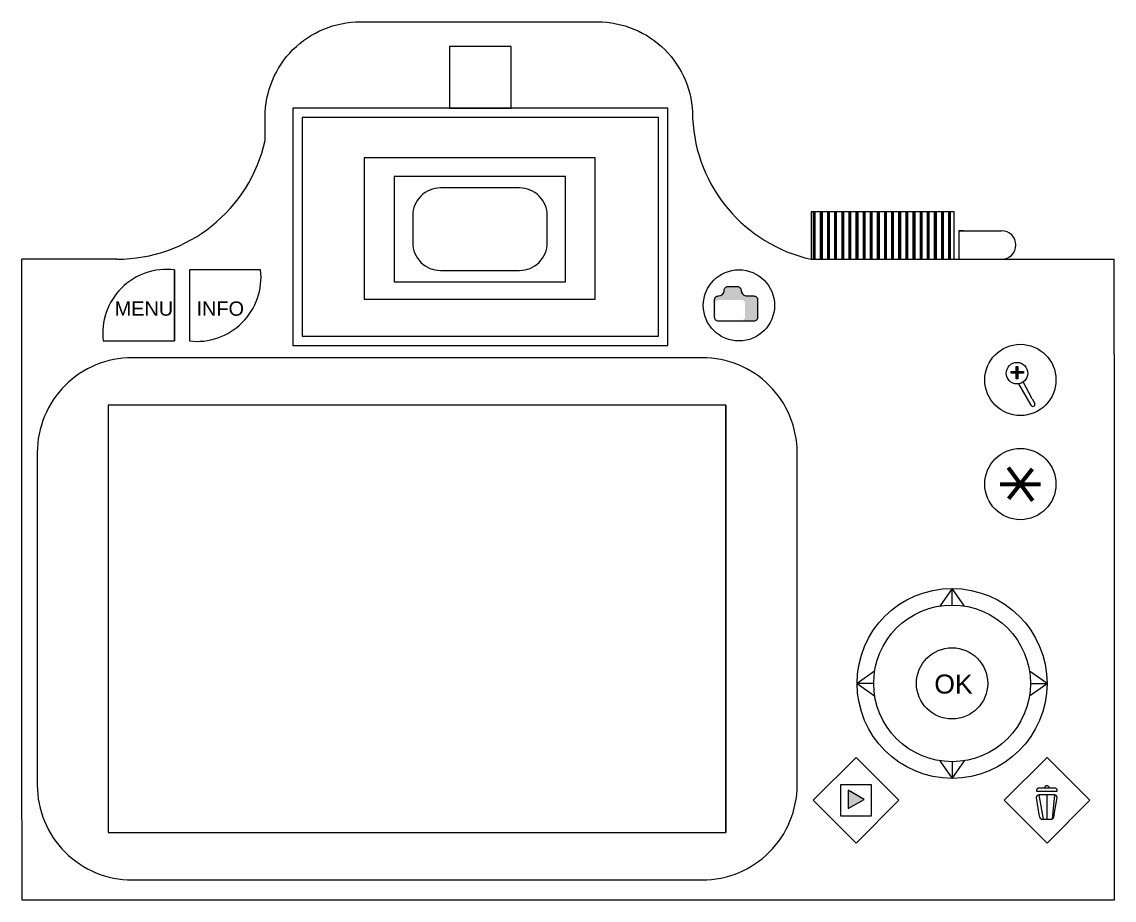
# Model space of a CAD drawing. Header units: millimetres. Extents: x 0.6 to 33.7, y 1.5 to 10.4.
# Drawn here: x 2.127 to 3.277, y 2.429 to 3.354 of the extents above; entities that cross this region are included whole.
import ezdxf

# ---------------------------------------------------------------- set-up
doc = ezdxf.new("R2010")
doc.units = ezdxf.units.MM
doc.header["$MEASUREMENT"] = 0
for name, color, linetype in [('butoane', 222, 'Continuous'), ('camera', 11, 'Continuous'), ('ECRAN DIGITAL', 143, 'Continuous'), ('PROTECȚIE VIZOR', 233, 'Continuous'), ('SELECTOR DE MODURI', 223, 'Continuous'), ('SELECTOR MULTIPLU', 200, 'Continuous'), ('SENZOR', 214, 'Continuous'), ('VIZOR', 151, 'Continuous')]:
    doc.layers.add(name, color=color, linetype=linetype)
doc.styles.get("Standard").update_dxf_attribs({"font": 'arial.ttf'})

msp = doc.modelspace()

# ---------------------------------------------------------------- hatches: boundary and pattern name
at = {"layer": 'butoane', "true_color": 0x642165}
h = msp.add_hatch(color=219, dxfattribs=at)
h.dxf.hatch_style = 1
h.paths.add_polyline_path([(3.0139, 2.5346), (2.9971, 2.5443), (2.9971, 2.5249)])
at = {"layer": 'camera'}
h = msp.add_hatch(color=256, dxfattribs=at)
h.dxf.hatch_style = 1
h.paths.add_polyline_path([(2.8844, 3.0707, 0.418329), (2.8805, 3.0747), (2.8706, 3.0747, 0.414214), (2.8667, 3.0707), (2.8667, 3.0697, -0.351002), (2.8606, 3.0648, 0.414214), (2.8566, 3.0609), (2.8566, 3.0422, 0.414214), (2.8606, 3.0383), (2.8979, 3.0383, 0.414214), (2.9019, 3.0422), (2.9019, 3.0609, 0.414214), (2.8979, 3.0648), (2.8893, 3.0648, -0.33784)])
h.paths.add_polyline_path([(2.8848, 3.0607, -0.414214), (2.8887, 3.0568), (2.8887, 3.043, -0.414214), (2.8848, 3.0391), (2.8612, 3.0391, -0.414214), (2.8573, 3.043), (2.8573, 3.0568, -0.414214), (2.8612, 3.0607)], flags=16)
at = {"layer": 'camera', "true_color": 0x642165}
h = msp.add_hatch(color=219, dxfattribs=at)
h.dxf.hatch_style = 1
h.paths.add_polyline_path([(3.1741, 2.9853), (3.1759, 2.9853), (3.1759, 2.9907), (3.1741, 2.9907)])
h.paths.add_polyline_path([(3.1759, 2.9853), (3.1741, 2.9853), (3.1741, 2.9836), (3.1759, 2.9836)])
h.paths.add_polyline_path([(3.1687, 2.9853), (3.1687, 2.9836), (3.1741, 2.9836), (3.1741, 2.9853)])
h.paths.add_polyline_path([(3.1817, 2.9836), (3.1817, 2.9853), (3.1759, 2.9853), (3.1759, 2.9836)])
h.paths.add_polyline_path([(3.1741, 2.9777), (3.1759, 2.9777), (3.1759, 2.9836), (3.1741, 2.9836)])
at = {"layer": 'SELECTOR DE MODURI'}
h = msp.add_hatch(dxfattribs=at)
h.set_pattern_fill('PLAST', color=256, scale=0.03, angle=90)
h.set_pattern_definition([(90, (1.492592, 0.311935), (-0.0075, 5e-19), []), (90, (1.4916545, 0.311935), (-0.0075, 5e-19), []), (90, (1.490717, 0.311935), (-0.0075, 5e-19), [])])
h.paths.add_polyline_path([(2.9582, 3.1535), (2.9582, 3.1035), (3.1088, 3.1035), (3.1088, 3.1535)])

# ---------------------------------------------------------------- linework, layer by layer
at = {"color": 0, "lineweight": 100, "ltscale": 2}
msp.add_line((3.1658, 2.8842), (3.1912, 2.8493), dxfattribs=at)
at = {"layer": 'butoane'}
for p, q in [((3.1188, 3.1335), (3.1138, 3.1335)), ((3.1911, 2.9564), (3.1937, 2.9517)), ((3.1066, 2.7568), (3.0936, 2.7382)), ((3.1978, 2.5393), (3.2024, 2.5137)), ((3.2062, 2.5393), (3.2062, 2.5221)), ((3.2146, 2.5393), (3.2121, 2.5137)), ((3.2062, 2.5221), (3.2062, 2.5137))]:
    msp.add_line(p, q, dxfattribs=at)
at = {"layer": 'butoane', "color": 0, "lineweight": 106, "ltscale": 2}
for p, q in [((3.191, 2.8824), (3.166, 2.851)), ((3.1572, 2.8667), (3.1998, 2.8667))]:
    msp.add_line(p, q, dxfattribs=at)
at = {"layer": 'butoane'}
for points in [[(2.2128, 3.0174), (2.2878, 3.0174), (2.2878, 3.0924, 0.483442)], [(2.3786, 3.0924), (2.3036, 3.0924), (2.3036, 3.0174, 0.483442)], [(3.1953, 2.5368), (3.1981, 2.5187, 0.15527), (3.2003, 2.5137), (3.2121, 2.5137, 0.185427), (3.2141, 2.5187), (3.2171, 2.5368, 0.414214), (3.2146, 2.5393), (3.1978, 2.5393, 0.414214)]]:
    msp.add_lwpolyline(points, format="xyb", close=True, dxfattribs=at)
for points in [[(3.1741, 2.9907), (3.1759, 2.9907), (3.1759, 2.9777), (3.1741, 2.9777)], [(3.1687, 2.9836), (3.1687, 2.9853), (3.1817, 2.9853), (3.1817, 2.9836)], [(2.9604, 2.5337), (3.0055, 2.4886), (3.0506, 2.5337), (3.0055, 2.5788)], [(3.1615, 2.5337), (3.2066, 2.4886), (3.2517, 2.5337), (3.2066, 2.5788)], [(3.0219, 2.5173), (3.0219, 2.5501), (2.9891, 2.5501), (2.9891, 2.5173)], [(3.0139, 2.5346), (2.9971, 2.5443), (2.9971, 2.5249)]]:
    msp.add_lwpolyline(points, close=True, dxfattribs=at)
for points in [[(3.1766, 2.9724), (3.1896, 2.9498, 1), (3.1937, 2.9517)], [(3.2174, 2.5432), (3.2174, 2.544, 0.414214), (3.2149, 2.5465), (3.1981, 2.5465, 0.414214), (3.1956, 2.544), (3.1956, 2.5432), (3.2174, 2.5432)]]:
    msp.add_lwpolyline(points, format="xyb", dxfattribs=at)
msp.add_lwpolyline([(3.1911, 2.9564), (3.1814, 2.9743)], dxfattribs=at)
for centre, radius in [((2.8822, 3.0549), 0.0375), ((3.1785, 2.9764), 0.0375), ((3.1749, 2.9835), 0.0113), ((3.1785, 2.8667), 0.0375), ((3.1066, 2.6568), 0.0375), ((3.1066, 2.6568), 0.0375)]:
    msp.add_circle(centre, radius, dxfattribs=at)
msp.add_arc((3.2065, 2.5465), 0.0025, 360, 180, dxfattribs=at)
at = {"layer": 'camera'}
for p, q in [((2.2272, 3.1035), (2.1272, 3.1035)), ((3.2772, 3.0035), (3.2772, 3.1035))]:
    msp.add_line(p, q, dxfattribs=at)
for points in [[(2.2272, 3.1035), (2.2272, 3.1035, 0.351002), (2.3834, 3.2285), (2.3834, 3.2535, -0.414214), (2.4834, 3.3535), (2.7334, 3.3535, -0.414214), (2.8334, 3.2535), (2.8334, 3.2519, 0.33748), (2.9582, 3.1035), (3.2772, 3.1035)], [(2.2272, 3.1035), (2.2272, 3.1035, 0.351002), (2.3834, 3.2285), (2.3834, 3.2535, -0.414214), (2.4834, 3.3535), (2.7334, 3.3535, -0.414214), (2.8334, 3.2535), (2.8334, 3.2519, 0.33748), (2.9582, 3.1035), (3.1772, 3.1035)], [(2.8332, 3.2596), (2.8332, 3.2596, 0.000974), (2.8332, 3.259, 0.000974)], [(3.1772, 3.1035), (3.1772, 3.1035, 1)], [(2.8606, 3.0648), (2.8606, 3.0648, 0.351002), (2.8667, 3.0697), (2.8667, 3.0707, -0.414214), (2.8706, 3.0747), (2.8805, 3.0747, -0.414214), (2.8844, 3.0707), (2.8844, 3.0707, 0.33748), (2.8893, 3.0648), (2.8979, 3.0648, -0.414214), (2.9019, 3.0609), (2.9019, 3.0422, -0.414214), (2.8979, 3.0383), (2.8606, 3.0383, -0.414214), (2.8566, 3.0422), (2.8566, 3.0609, -0.414214), (2.8606, 3.0648), (2.8607, 3.0648)], [(2.1275, 2.4285, 0.007721), (2.1272, 2.5285), (2.1272, 2.978)]]:
    msp.add_lwpolyline(points, format="xyb", dxfattribs=at)
for points in [[(2.4225, 3.0226), (2.7975, 3.0226), (2.7975, 3.2526), (2.4225, 3.2526)], [(2.4878, 3.0613), (2.731, 3.0613), (2.731, 3.2104), (2.4878, 3.2104)], [(2.5193, 3.0798), (2.6997, 3.0798), (2.6997, 3.1905), (2.5193, 3.1905)], [(2.2878, 3.0924), (2.2878, 3.0924), (2.2878, 3.0174), (2.2878, 3.0174)], [(2.8683, 2.9498), (2.8683, 2.9498), (2.8683, 2.4998), (2.8683, 2.4998)]]:
    msp.add_lwpolyline(points, close=True, dxfattribs=at)
for points in [[(2.1272, 2.5787), (2.1272, 3.1035)], [(3.2772, 3.0035), (3.2772, 2.4285)], [(2.2605, 2.4285), (2.1275, 2.4285)], [(3.1507, 2.4285), (2.2605, 2.4285)], [(3.2772, 2.4285), (2.3353, 2.4285)]]:
    msp.add_lwpolyline(points, dxfattribs=at)
msp.add_lwpolyline([(2.2435, 2.4498), (2.8435, 2.4498, 0.414214), (2.9435, 2.5498), (2.9435, 2.8998, 0.414214), (2.8435, 2.9998), (2.2435, 2.9998, 0.414214), (2.1435, 2.8998), (2.1435, 2.5498, 0.414214)], format="xyb", close=True, dxfattribs=at)
at = {"layer": 'ECRAN DIGITAL'}
msp.add_lwpolyline([(2.2183, 2.4998), (2.8683, 2.4998), (2.8683, 2.9498), (2.2183, 2.9498)], close=True, dxfattribs=at)
at = {"layer": 'PROTECȚIE VIZOR'}
for p, q in [((2.8075, 3.2626), (2.4125, 3.2626)), ((2.4125, 3.2626), (2.4125, 3.0126)), ((2.8075, 3.0126), (2.8075, 3.2626)), ((2.7975, 3.2526), (2.4225, 3.2526)), ((2.4225, 3.2526), (2.4225, 3.0226)), ((2.7975, 3.0226), (2.7975, 3.2526)), ((2.4225, 3.0226), (2.7975, 3.0226)), ((2.4225, 3.0226), (2.4354, 3.0226)), ((2.4125, 3.0126), (2.4354, 3.0126)), ((2.4225, 3.0126), (2.8075, 3.0126))]:
    msp.add_line(p, q, dxfattribs=at)
at = {"layer": 'SELECTOR DE MODURI'}
for p, q in [((3.1138, 3.1335), (3.1588, 3.1335)), ((3.1138, 3.1335), (3.1138, 3.1035)), ((3.1088, 3.1035), (3.1588, 3.1035))]:
    msp.add_line(p, q, dxfattribs=at)
msp.add_lwpolyline([(2.9582, 3.1035), (3.1088, 3.1035), (3.1088, 3.1535), (2.9582, 3.1535)], close=True, dxfattribs=at)
msp.add_arc((3.1588, 3.1185), 0.015, 270, 90, dxfattribs=at)
at = {"layer": 'SELECTOR MULTIPLU'}
for p, q in [((3.1196, 2.7382), (3.1066, 2.7568)), ((3.0251, 2.6698), (3.0066, 2.6568)), ((3.188, 2.6438), (3.2066, 2.6568)), ((3.0936, 2.5753), (3.1066, 2.5568))]:
    msp.add_line(p, q, dxfattribs=at)
for points in [[(3.1066, 2.7393), (3.1066, 2.7568), (3.0936, 2.7382)], [(3.1891, 2.6568), (3.2066, 2.6568), (3.188, 2.6698)], [(3.0241, 2.6568), (3.0066, 2.6568), (3.0251, 2.6438)], [(3.1066, 2.5743), (3.1066, 2.5568), (3.1196, 2.5753)]]:
    msp.add_lwpolyline(points, dxfattribs=at)
for radius in [0.1, 0.0825]:
    msp.add_circle((3.1066, 2.6568), radius, dxfattribs=at)
at = {"layer": 'SENZOR'}
msp.add_lwpolyline([(2.6424, 3.3275), (2.5775, 3.3275), (2.5775, 3.2626), (2.6424, 3.2626)], close=True, dxfattribs=at)
at = {"layer": 'VIZOR'}
msp.add_lwpolyline([(2.5679, 3.0917), (2.6513, 3.0917, 0.414214), (2.6804, 3.1208), (2.6804, 3.1495, 0.414214), (2.6513, 3.1786), (2.5679, 3.1786, 0.414214), (2.5388, 3.1495), (2.5388, 3.1208, 0.414214)], format="xyb", close=True, dxfattribs=at)

# ---------------------------------------------------------------- texts
at = {"layer": 'butoane', "char_height": 0.015, "attachment_point": 1, "rotation": 0.015}
for s, insert in [('{\\C0;INFO}', (2.3111, 3.059)), ('{\\C0;MENU}', (2.2249, 3.059))]:
    msp.add_mtext_dynamic_manual_height_columns(s, width=0.018035, gutter_width=1, heights=[0], dxfattribs=dict(at, insert=insert))
at = {"layer": 'butoane', "insert": (3.0879, 2.6661), "char_height": 0.2, "attachment_point": 1}
msp.add_mtext('{\\H0.1x;\\C0;OK}', dxfattribs=at)

doc.saveas('drawing.dxf')
